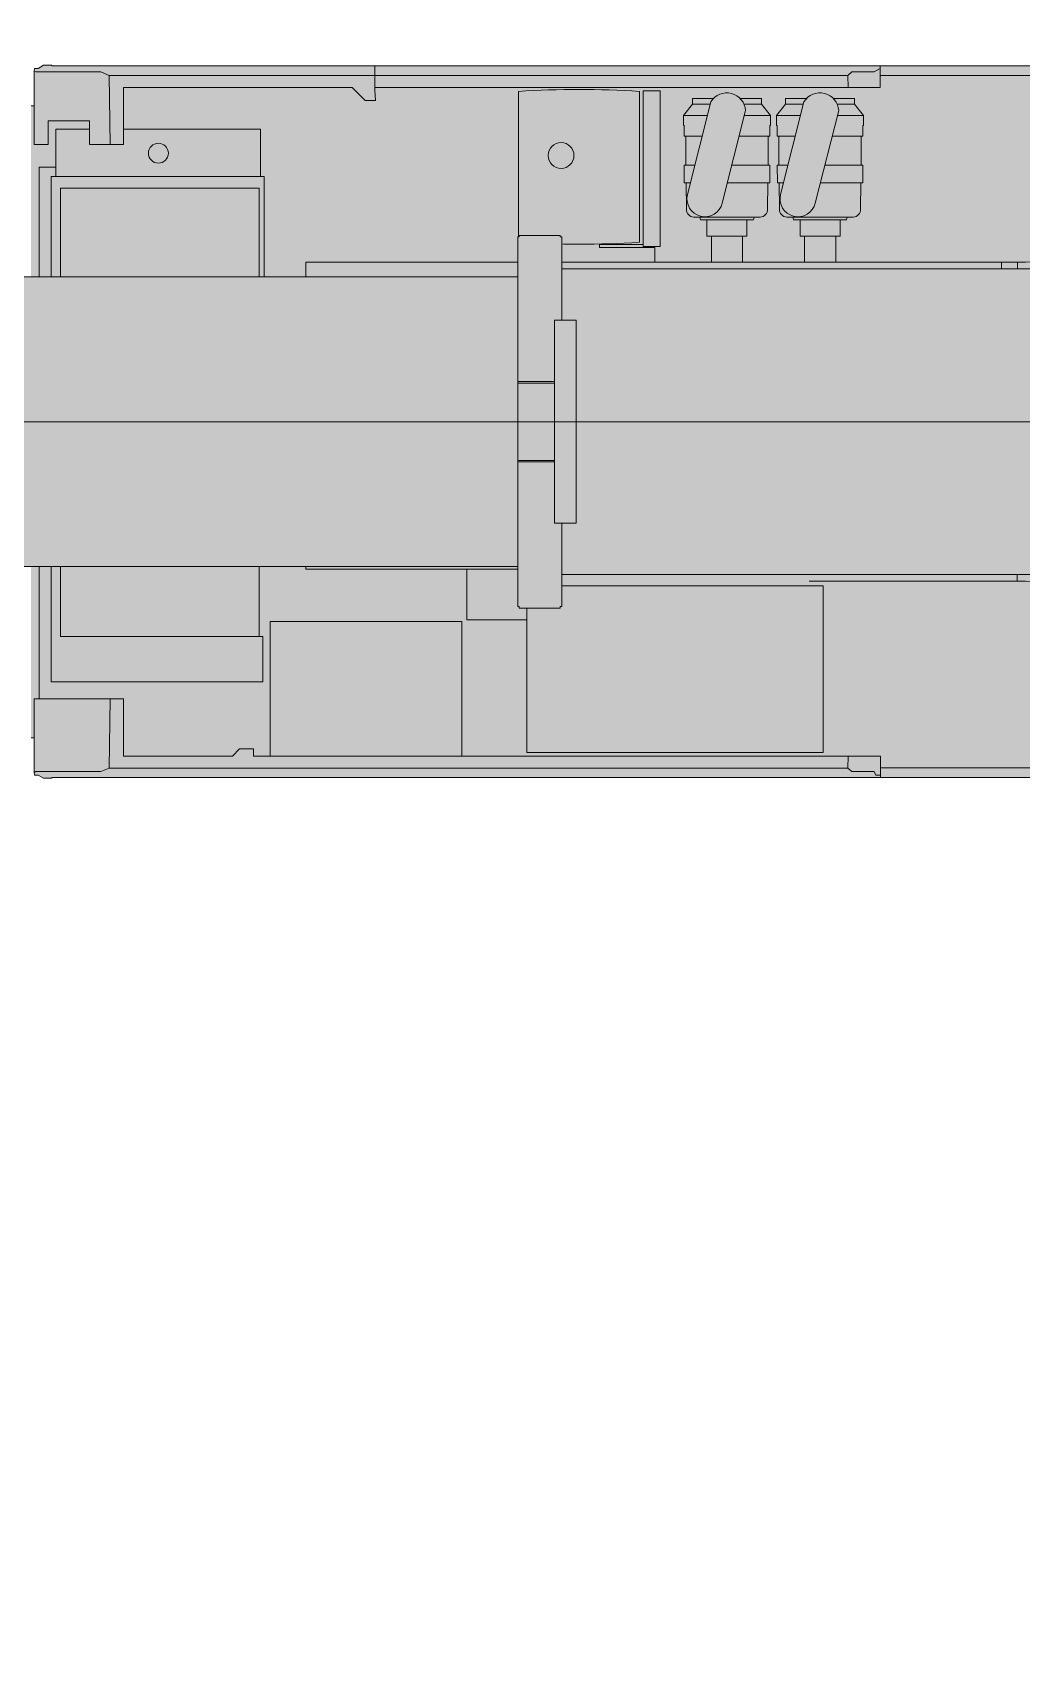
# Model space of a CAD drawing. Header units: millimetres. Extents: x 25707 to 50558, y -18992 to 44712.
# Drawn here: x 29447 to 33601, y -18992 to -12167 of the extents above; entities that cross this region are included whole.
import ezdxf

# ---------------------------------------------------------------- set-up
doc = ezdxf.new("R2010")
doc.units = ezdxf.units.MM
doc.set_wipeout_variables(frame=1)
doc.layers.add('Техника Кран LTM 1650-8.1', color=250, linetype='Continuous', lineweight=15)
doc.layers.add('Техника Кран LTM 1650-8.1 Штрих', color=7, linetype='Continuous', lineweight=15, true_color=0xffd452)

# ---------------------------------------------------------------- blocks, each defined once
blk = doc.blocks.new('LTM 1650-8.1-20230312.100606')
at = {"color": 0, "linetype": 'ByBlock', "lineweight": -2, "transparency": 16777216}
for points in [[(-65.63938718836653, 356.0253462285891), (-65.63938718836653, 246.6109067180023), (-83.99928190514584, 246.6158317273475), (-83.99987877085732, 177.211072908507), (-110.8508456172767, 177.211103132513), (-113.8461537407256, 166.0340621237501), (-139.3010416391062, 165.6789903764529, 0.4268024483632942), (-170.2809482640623, 132.1267485992757), (-171.1257348971658, 21.58627203300966), (-179.3393690114435, 21.58625353816205), (-179.4113324332211, -51.53436581620736), (-172.8427154539777, -51.53754193298664), (-172.8426715957476, -173.4327695888114), (-180.23017072516, -173.4327722468533), (-180.2301543558142, -218.928113619193), (-182.5916577207099, -218.9281144688684), (-182.5916426792828, -260.7327726404328), (-145.2568280734986, -309.1020971420185), (-145.256819667582, -332.4646691459893), (-56.76428416160161, -332.4646691459893)], [(55.7120318995585, -332.4646691459893), (145.256819667582, -332.4646691459893), (145.2568280734986, -309.1020971420185), (182.5916426792828, -260.7327726404328), (182.5916577207099, -218.9281144688684), (180.2301543558142, -218.928113619193), (180.23017072516, -173.4327722468533), (172.8426715957476, -173.4327695888114), (172.8427154539777, -51.53754193298664), (179.4113324332211, -51.53436581620736), (179.3393690114435, 21.58625353816205), (171.1257348971658, 21.58627203300966), (170.2809482640623, 132.1267485992757, 0.4268024483632942), (139.3010416391062, 165.6789903764529), (113.8461537407256, 166.0340621237501), (110.8508456172767, 177.211103132513), (83.99987877085732, 177.211072908507), (83.99928190514584, 246.6158317273475), (65.63938718836653, 246.6109067180023), (65.63938718836653, 356.0269161269625)]]:
    blk.add_lwpolyline(points, format="xyb", dxfattribs=at)
for points in [[(-65.63938718836653, 246.6109067180023), (65.63938718836653, 246.6109067180023)], [(-113.8461537407256, 166.0340621237501), (113.8461537407256, 166.0340621237501)], [(83.99987877085732, 177.211072908507), (-83.99987877085732, 177.211072908507)], [(-153.3589138876259, 21.58627203300966), (-171.1257348971658, 21.58627203300966)], [(171.1257348971658, 21.58627203300966), (1.822539038499599, 21.58627203300966)], [(-172.8427154539777, -51.53754193298664), (-134.9402313945602, -51.53754193298664)], [(20.24122153156441, -51.53754193298664), (172.8427154539777, -51.53754193298664)], [(-104.2368343226217, -173.4327695888114), (-172.8426715957476, -173.4327695888114)], [(172.8426715957476, -173.4327695888114), (50.94461860350293, -173.4327695888114)], [(-182.5916426792828, -260.7327726404328), (-82.24740364824265, -260.7327726404328)], [(72.93404927788197, -260.7327726404328), (182.5916426792828, -260.7327726404328)], [(-70.06396870305434, -309.1020971420185), (-145.2568280734986, -309.1020971420185)], [(145.2568280734986, -309.1020971420185), (71.60136001017963, -309.1020971420185)]]:
    blk.add_lwpolyline(points, dxfattribs=at)
blk.add_lwpolyline([(78.23290141062625, -281.7696887029142), (-19.84686529305964, 107.6157419308402, 0.9999999999999986), (-165.7701704041456, 70.86006851329148), (-67.69040370045877, -318.5253621204629, 0.7331213182825786)], format="xyb", close=True, dxfattribs=at)
blk = doc.blocks.new('LTM 1650-8.1-20230312.101339')
at = {"color": 0, "linetype": 'ByBlock', "lineweight": -2, "transparency": 16777216}
blk.add_wipeout([(-14491.331679420262, 576.623899555525), (-14491.331679420262, 576.623899555525), (-14494.500611897423, 633.1006430880079), (-14502.863506846712, 689.0446032726941), (-14516.349112504902, 743.979138249435), (-14534.842531675851, 797.4362064485631), (-14540.652464530875, 811.5044087372153), (-14540.652464530875, 811.5044087372153), (-14555.61571816954, 856.7989296785472), (-14565.842130259281, 903.3919879869536), (-14571.223284447464, 950.7896225942077), (-14571.702131878144, 998.4893426342442), (-14571.702131878144, 998.4893426342442), (-14567.147795000816, 1353.6182171661894), (-14567.147795000816, 1353.6182171661894), (-14564.22974505964, 1368.2493990862004), (-14556.481048189555, 1380.9986812876086), (-14544.837337830475, 1390.326623660365), (-14530.704559389633, 1395.1069032941978), (-14523.940248656676, 1395.59795436491), (-14278.458285592787, 1395.59795436491), (-14278.458285592787, 1340.5300907152632), (-14051.360484306686, 1490.9999999999982), (-12771.255268024224, 1490.9999999999982), (-12771.255268024224, 1327.8652964800076), (-12758.641008619463, 1327.8652919413616), (-12758.64095612377, 1473.7666296640527), (-12756.129732206435, 1484.9847513370605), (-12740.804356142682, 1485.0064387825296), (-12719.122651383335, 1498.0000000000018), (-12683.103678854139, 1498.0000000000018), (-12683.103678854124, 1495.031085475277), (-6856.238575646312, 1495.0310855049847), (-6856.238574566758, 1498.031339749139), (-6819.299004006372, 1498.0155856810143), (-6795.8821641606955, 1474.0226649819433), (-6795.8821771142575, 1438.0226651393368), (-6797.882119931676, 1438.0220180170072), (-6797.882119931676, 1396.772347592043), (-6785.79731621319, 1396.772343243898), (-6785.797296685779, 1451.044905452056), (-6788.350254077059, 1451.044905452056), (-6788.350254077264, 1491.1060803694563), (-5781.621901127983, 1491.1057181459219), (-5781.621979363121, 1273.6666942536576), (-5768.055878070351, 1273.6666893725414), (-5768.03316099106, 1438.0191860256546), (-5770.631967320576, 1438.0191869607588), (-5770.63195436364, 1474.0285532652342), (-5770.63195436364, 1474.0285532652342), (-5768.741459082701, 1483.2718809163543), (-5763.448367311508, 1491.0818910299822), (-5755.563298754933, 1496.2625060833707), (-5746.293825890942, 1498.0203318133554), (-5746.293825890942, 1498.0203318133554), (-5710.236484027878, 1498.0203318133554), (-5710.2364840278615, 1495.0282801645299), (3510.1916937534115, 1495.1162262251273), (3511.3311684362416, 1542.0040979523183), (3616.7565534753885, 1542.0000000000018), (3616.7565240260938, 1460.1555940237722), (3636.5708071981535, 1460.1555940238723), (3636.9554145503444, 978.5706475077059), (3691.7214014214405, 1019.9981253623409), (3727.549729060198, 1019.998125362521), (3727.549732373318, 1029.206273880809), (3731.665686916982, 1029.2415434135564), (3731.6656869148355, 1491.1171145827757), (4812.499335223751, 1491.1171145827757), (4812.880736818966, 1460.144466357855), (4830.363319132703, 1460.135115373052), (4830.363341458102, 1522.1841304752288), (4830.16355676793, 1522.1889856667349), (4830.163557848362, 1524.9999999999982), (4968.00504080831, 1519.1771536206288), (4968.00504080831, 1519.1771536206288), (4973.540759928195, 1517.8540177210962), (4978.18492711191, 1514.5636399384366), (4981.2687760469325, 1509.7798390929893), (4982.348228344392, 1504.1914889321233), (4982.348228344392, 1504.1914889321233), (4982.34804752831, 1001.6491501356395), (4920.865405263217, 998.9640380653509), (4920.865376761756, 919.7498775556378), (4939.826220190256, 907.9790546136592), (4939.826220190256, 907.9790546136592), (4940.346754906903, 907.6672740891354), (4940.7785156722075, 907.240957155087), (4941.0968756047005, 906.7244201863286), (4941.283676008763, 906.1471255511951), (4941.283676008763, 906.1471255511951), (4941.2740303950595, 888.3225346447798), (4941.2740303950595, 888.3225346447798), (4940.73716840268, 887.3729246815965), (4939.990313435928, 886.5778224619571), (4939.076124621179, 885.9826429159148), (4938.046818918783, 885.6213817194748), (4938.046818918783, 885.6213817194748), (4938.046818918783, 885.6213817194748), (4933.83639388922, 884.3570678028191), (4929.559708776682, 883.3391615902419), (4925.231171134319, 882.5710922652033), (4920.865363199195, 882.0554473456868), (4920.865363199195, -882.055447345685), (4920.865363199195, -882.055447345685), (4925.231171134319, -882.5710922652052), (4929.559708776682, -883.3391615902437), (4933.83639388922, -884.3570678028191), (4938.046818918783, -885.6213817194766), (4938.046818918783, -885.6213817194766), (4939.076124621179, -885.9826429159148), (4939.990313435928, -886.5778224619571), (4940.73716840268, -887.3729246815965), (4941.2740303950595, -888.3225346447798), (4941.2740303950595, -888.3225346447798), (4941.283676008763, -906.1471255511988), (4941.283676008763, -906.1471255511988), (4941.0968756047005, -906.7244201863305), (4940.7785156722075, -907.240957155087), (4940.346754906903, -907.6672740891372), (4939.826220190256, -907.9790546136628), (4939.826220190256, -907.9790546136628), (4920.865376761756, -919.7498775556378), (4920.865405263217, -998.9640380653545), (4982.34804752831, -1001.6491501356395), (4982.348228344392, -1504.1914889321251), (4982.348228344392, -1504.1914889321251), (4981.2687760469325, -1509.7798390929893), (4978.18492711191, -1514.5636399384366), (4973.540759928195, -1517.8540177210998), (4968.00504080831, -1519.1771536206325), (4968.00504080831, -1519.1771536206325), (4830.163557848362, -1525), (4830.16355676793, -1522.188985666733), (4830.363341458102, -1522.1841304752288), (4830.363319132703, -1460.1351153730557), (4812.880736818966, -1460.1444663578568), (4812.499335223751, -1491.1171145827793), (3731.6656869148355, -1491.1171145827793), (3731.665686916982, -1029.2415434135546), (3727.549732373318, -1029.206273880809), (3727.549729060198, -1019.998125362521), (3691.7214014214405, -1019.9981253623391), (3636.9554145503444, -978.570647507704), (3636.5708071981535, -1460.155594023876), (3616.7565240260938, -1460.1555940237758), (3616.7565534753885, -1542), (3511.3311684362416, -1542), (3510.1916937534115, -1495.1162262251291), (-5710.2364840278615, -1495.0282801645299), (-5710.236484027878, -1498.020331813359), (-5746.293825890942, -1498.020331813359), (-5746.293825890942, -1498.020331813359), (-5755.479581944894, -1496.1169626938517), (-5763.2905388829795, -1490.921784159942), (-5768.597130471112, -1483.1860867767318), (-5770.63195436364, -1474.0285532652324), (-5770.63195436364, -1474.0285532652324), (-5770.631967320576, -1438.0191869607606), (-5768.03316099106, -1438.0191860256546), (-5768.055878070351, -1273.6666893725396), (-5781.621979363121, -1273.6666942536576), (-5781.621901127983, -1491.1057181459237), (-6788.350254077264, -1491.1060803694545), (-6788.350254077059, -1451.044905452054), (-6785.797296685779, -1451.044905452054), (-6785.79731621319, -1396.772343243896), (-6797.882119931676, -1396.772347592043), (-6797.882119931676, -1438.0220180170072), (-6795.8821771142575, -1438.0226651393368), (-6795.8821641606955, -1474.0226649819433), (-6819.299004006372, -1498.0155856810143), (-6856.238574566758, -1498.031339749139), (-6856.238575646312, -1495.0310855049847), (-12683.103678854124, -1495.0310854752752), (-12683.103678854139, -1498), (-12719.122651383335, -1498), (-12740.804356142682, -1485.0064387825296), (-12756.129732206435, -1484.9847513370605), (-12758.64095612377, -1473.766629664051), (-12758.641008619463, -1327.8652919413598), (-12771.255268024224, -1327.8652964800076), (-12771.255268024224, -1491), (-14051.360484306686, -1491), (-14278.458285592787, -1340.5300907152614), (-14278.458285592787, -1395.5979543649082), (-14523.940248656676, -1395.5979543649082), (-14523.940248656676, -1395.5979543649082), (-14538.926829356404, -1392.3294113878092), (-14551.967474666551, -1384.2533638298955), (-14561.571297988254, -1372.2931150085642), (-14566.640331303253, -1357.8160339659626), (-14567.147795000816, -1353.6182171661894), (-14571.702131878144, -998.489342634246), (-14571.702131878144, -998.489342634246), (-14572.26804259842, -952.227807829935), (-14567.619213146096, -906.1969677103316), (-14557.814820532123, -860.9827692449762), (-14542.979669216407, -817.1607640097864), (-14540.652464530875, -811.5044087372171), (-14540.652464530875, -811.5044087372171), (-14520.731944882478, -754.8486568687258), (-14505.80797488927, -696.6767010610711), (-14495.993370333594, -637.4282845399339), (-14491.362323423811, -577.5512878937643), (-14491.331679420262, -576.6238995555232), (-14491.331679420262, -0.6028320089881163), (-14491.331679420262, 0.6028320089899353)], dxfattribs=at)
at = {"layer": 'Техника Кран LTM 1650-8.1 Штрих', "true_color": 0xadadad, "transparency": 16777216}
h = blk.add_hatch(color=253, dxfattribs=at)
h.dxf.hatch_style = 1
edge = h.paths.add_edge_path(flags=17)
edge.add_line((-14491.33167942027, 0.6028320089899353), (-14491.33167942027, 576.623899555525))
edge.add_arc((-15104.12149086981, 570.5672970100738), 612.8197414009775, 0.5662732286947518, 23.15135902399577)
edge.add_arc((-14108.81140770253, 979.2839414567693), 463.2889702574605, 177.6241527195985, 201.2322183836442, ccw=False)
edge.add_line((-14571.70213187815, 998.4893426342442), (-14567.14779500082, 1353.618217166191))
edge.add_arc((-14524.22345932644, 1352.663946667183), 42.93494177557361, 89.6220585589466, 178.7264411591618, ccw=False)
edge.add_line((-14523.94024865668, 1395.59795436491), (-14278.45828559279, 1395.59795436491))
edge.add_line((-14278.45828559279, 1395.59795436491), (-14278.45828559279, 1340.530090715263))
edge.add_line((-14278.45828559279, 1340.530090715263), (-14051.36048430669, 1491))
edge.add_line((-14051.36048430669, 1491), (-12771.25526802423, 1491))
edge.add_line((-12771.25526802423, 1491), (-12771.25526802423, -1491))
edge.add_line((-12771.25526802423, -1491), (-14051.36048430669, -1491))
edge.add_line((-14051.36048430669, -1491), (-14278.45828559279, -1340.530090715263))
edge.add_line((-14278.45828559279, -1340.530090715263), (-14278.45828559279, -1395.59795436491))
edge.add_line((-14278.45828559279, -1395.59795436491), (-14523.94024865668, -1395.59795436491))
edge.add_arc((-14521.9059149344, -1350.27861952114), 45.36497133665322, 184.2217176580785, 267.42978262381274, ccw=False)
edge.add_line((-14567.14779500082, -1353.618217166191), (-14571.70213187815, -998.4893426342442))
edge.add_arc((-14162.60832316182, -970.350727991347), 410.0603930691874, 157.2088625838632, 183.934766312894, ccw=False)
edge.add_arc((-15181.70646081172, -554.2758148277087), 690.7364010042488, 338.1364388959283, 358.1459288513812)
edge.add_line((-14491.33167942027, -576.623899555525), (-14491.33167942027, -0.6028320089899353))
edge.add_line((-14491.33167942027, -0.6028320089899353), (-14491.33167942027, 0.6028320089899353))
h.paths.add_polyline_path([(-9204.045344995027, 1495.031085493014), (-9204.174280290448, 1405.015171283869), (-11837.10138581094, 1404.947546291238), (-11837.10138581079, 1374.947497812882), (-11895.81561843313, 1375.021967172435), (-11925.726011576, 1404.947546647882), (-12382.74967978698, 1404.947546645551), (-12382.73364684997, 1164.947155961927), (-12758.6410672256, 1164.981199025979), (-12758.64095612377, 1473.766629664051), (-12756.12973220644, 1484.984751337061), (-12740.80435614269, 1485.00643878253), (-12719.12265138334, 1498), (-12683.10367885414, 1498), (-12683.10367885413, 1495.031085475275)], flags=17)
h.paths.add_polyline_path([(-9205.036782742036, -1495.031085493009), (-9205.036782742036, -1404.979328227662), (-11327.58645621088, -1404.979328227662), (-11327.58645621088, -1394.8683662162), (-11325.18680971826, -1350.052531444018), (-11367.75447577943, -1350.052531444237), (-11422.75778241665, -1405.052441431926), (-12382.75067069588, -1404.978393145402), (-12382.73447005359, -1165.05283421903), (-12526.08904800282, -1165.042767835523), (-12526.08908398308, -1265.042767398318), (-12698.74026490242, -1265.023292775561), (-12698.74022892214, -1165.023293212766), (-12758.64100861947, -1165.023271660307), (-12758.64095612377, -1473.766629664051), (-12756.12973220644, -1484.984751337061), (-12740.80435614269, -1485.00643878253), (-12719.12265138334, -1498), (-12683.10367885414, -1498), (-12683.10367885413, -1495.031085475275)], flags=16)
edge = h.paths.add_edge_path()
edge.add_line((-14491.33167942027, 0.6028320089899353), (-14491.33167942027, 576.623899555525))
edge.add_arc((-15104.12149086981, 570.5672970100738), 612.8197414009775, 0.5662732286947518, 23.15135902399577)
edge.add_arc((-14108.81140770253, 979.2839414567693), 463.2889702574605, 177.6241527195985, 201.2322183836442, ccw=False)
edge.add_line((-14571.70213187815, 998.4893426342442), (-14567.14779500082, 1353.618217166191))
edge.add_arc((-14524.22345932644, 1352.663946667183), 42.93494177557361, 89.6220585589466, 178.7264411591618, ccw=False)
edge.add_line((-14523.94024865668, 1395.59795436491), (-14278.45828559279, 1395.59795436491))
edge.add_line((-14278.45828559279, 1395.59795436491), (-14278.45828559279, 1340.530090715263))
edge.add_line((-14278.45828559279, 1340.530090715263), (-14051.36048430669, 1491))
edge.add_line((-14051.36048430669, 1491), (-12771.25526802423, 1491))
edge.add_line((-12771.25526802423, 1491), (-12771.25526802423, 1327.865296480006))
edge.add_line((-12771.25526802423, 1327.865296480006), (-12758.64100861947, 1327.86529194136))
edge.add_line((-12758.64100861947, 1327.86529194136), (-12758.64095612377, 1473.766629664051))
edge.add_line((-12758.64095612377, 1473.766629664051), (-12756.12973220644, 1484.984751337061))
edge.add_line((-12756.12973220644, 1484.984751337061), (-12740.80435614269, 1485.00643878253))
edge.add_line((-12740.80435614269, 1485.00643878253), (-12719.12265138334, 1498))
edge.add_line((-12719.12265138334, 1498), (-12683.10367885414, 1498))
edge.add_line((-12683.10367885414, 1498), (-12683.10367885413, 1495.031085475275))
edge.add_line((-12683.10367885413, 1495.031085475275), (-6856.238575646315, 1495.031085504985))
edge.add_line((-6856.238575646315, 1495.031085504985), (-6856.238574566762, 1498.031339749141))
edge.add_line((-6856.238574566762, 1498.031339749141), (-6819.299004006376, 1498.015585681014))
edge.add_line((-6819.299004006376, 1498.015585681014), (-6795.882164160699, 1474.022664981943))
edge.add_line((-6795.882164160699, 1474.022664981943), (-6795.882177114263, 1438.022665139337))
edge.add_line((-6795.882177114263, 1438.022665139337), (-6797.882119931681, 1438.022018017007))
edge.add_line((-6797.882119931681, 1438.022018017007), (-6797.882119931681, 1396.772347592043))
edge.add_line((-6797.882119931681, 1396.772347592043), (-6785.797316213195, 1396.772343243896))
edge.add_line((-6785.797316213195, 1396.772343243896), (-6785.797296685781, 1451.044905452056))
edge.add_line((-6785.797296685781, 1451.044905452056), (-6788.350254077063, 1451.044905452056))
edge.add_line((-6788.350254077063, 1451.044905452056), (-6788.350254077268, 1491.106080369455))
edge.add_line((-6788.350254077268, 1491.106080369455), (-5781.621901127987, 1491.105718145924))
edge.add_line((-5781.621901127987, 1491.105718145924), (-5781.621979363124, 1273.666694253658))
edge.add_line((-5781.621979363124, 1273.666694253658), (-5768.055878070356, 1273.66668937254))
edge.add_line((-5768.055878070356, 1273.66668937254), (-5768.033160991065, 1438.019186025653))
edge.add_line((-5768.033160991065, 1438.019186025653), (-5770.63196732058, 1438.019186960759))
edge.add_line((-5770.63196732058, 1438.019186960759), (-5770.631954363644, 1474.028553265232))
edge.add_arc((-5746.523573957311, 1473.912768107224), 24.10865844503311, 89.45398065868358, 179.7248280570187, ccw=False)
edge.add_line((-5746.293825890945, 1498.020331813357), (-5710.236484027881, 1498.020331813357))
edge.add_line((-5710.236484027881, 1498.020331813357), (-5710.236484027866, 1495.02828016453))
edge.add_line((-5710.236484027866, 1495.02828016453), (3510.191693753406, 1495.116226225129))
edge.add_line((3510.191693753407, 1495.116226225129), (3511.331168436237, 1542.00409795232))
edge.add_line((3511.331168436237, 1542.00409795232), (3616.756553475384, 1542))
edge.add_line((3616.756553475384, 1542), (3616.756524026091, 1460.155594023774))
edge.add_line((3616.756524026091, 1460.155594023774), (3636.570807198149, 1460.155594023874))
edge.add_line((3636.570807198149, 1460.155594023874), (3636.955414550342, 978.5706475077059))
edge.add_line((3636.955414550342, 978.5706475077059), (3691.721401421436, 1019.998125362339))
edge.add_line((3691.721401421436, 1019.998125362339), (3727.549729060195, 1019.998125362521))
edge.add_line((3727.549729060195, 1019.998125362521), (3727.549732373313, 1029.206273880811))
edge.add_line((3727.549732373313, 1029.206273880811), (3731.665686916977, 1029.241543413555))
edge.add_line((3731.665686916977, 1029.241543413555), (3731.665686914831, 1491.117114582778))
edge.add_line((3731.665686914831, 1491.117114582778), (4812.499335223747, 1491.117114582778))
edge.add_line((4812.499335223747, 1491.117114582778), (4812.880736818963, 1460.144466357855))
edge.add_line((4812.880736818963, 1460.144466357855), (4830.363319132699, 1460.135115373054))
edge.add_line((4830.363319132699, 1460.135115373054), (4830.363341458098, 1522.184130475229))
edge.add_line((4830.363341458098, 1522.184130475229), (4830.163556767926, 1522.188985666733))
edge.add_line((4830.163556767926, 1522.188985666733), (4830.163557848358, 1525))
edge.add_line((4830.163557848358, 1525), (4968.005040808304, 1519.177153620631))
edge.add_arc((4967.349484789065, 1504.192743184543), 14.99874360776558, -0.0047912926547724055, 87.49495269027778, ccw=False)
edge.add_line((4982.348228344388, 1504.191488932125), (4982.348047528307, 1001.64915013564))
edge.add_line((4982.348047528307, 1001.64915013564), (4920.865405263212, 998.9640380653527))
edge.add_line((4920.865405263212, 998.9640380653527), (4920.865376761751, 919.7498775556378))
edge.add_line((4920.865376761751, 919.7498775556378), (4939.826220190251, 907.979054613661))
edge.add_arc((4938.790361774685, 905.6592111555289), 2.540605504075074, 11.072239764823792, 65.9382433253407, ccw=False)
edge.add_line((4941.283676008759, 906.147125551197), (4941.274030395056, 888.3225346447798))
edge.add_arc((4937.060714869702, 890.077970130471), 4.564381826777213, 282.4767417990087, 337.3814403487346, ccw=False)
edge.add_arc((4914.167994444477, 957.4998248348766), 75.74106444306324, 275.07297848214887, 288.37706565730315, ccw=False)
edge.add_line((4920.865363199191, 882.055447345685), (4920.865363199191, -882.055447345685))
edge.add_arc((4914.167994444477, -957.4998248348766), 75.74106444306321, 71.62293434269691, 84.92702151785107, ccw=False)
edge.add_arc((4937.060714869702, -890.077970130471), 4.564381826777169, 22.6185596512654, 77.52325820099128, ccw=False)
edge.add_line((4941.274030395056, -888.3225346447798), (4941.283676008759, -906.147125551197))
edge.add_arc((4938.790361774685, -905.6592111555289), 2.540605504075201, 294.0617566746593, 348.9277602351762, ccw=False)
edge.add_line((4939.826220190251, -907.979054613661), (4920.865376761751, -919.7498775556378))
edge.add_line((4920.865376761751, -919.7498775556378), (4920.865405263212, -998.9640380653527))
edge.add_line((4920.865405263212, -998.9640380653527), (4982.348047528307, -1001.64915013564))
edge.add_line((4982.348047528307, -1001.64915013564), (4982.348228344388, -1504.191488932125))
edge.add_arc((4967.349484789065, -1504.192743184543), 14.99874360776571, -87.49495269027778, 0.0047912926547724055, ccw=False)
edge.add_line((4968.005040808304, -1519.177153620631), (4830.163557848358, -1525))
edge.add_line((4830.163557848358, -1525), (4830.163556767926, -1522.188985666733))
edge.add_line((4830.163556767926, -1522.188985666733), (4830.363341458098, -1522.184130475229))
edge.add_line((4830.363341458098, -1522.184130475229), (4830.363319132699, -1460.135115373054))
edge.add_line((4830.363319132699, -1460.135115373054), (4812.880736818963, -1460.144466357855))
edge.add_line((4812.880736818963, -1460.144466357855), (4812.499335223747, -1491.117114582778))
edge.add_line((4812.499335223747, -1491.117114582778), (3731.665686914831, -1491.117114582778))
edge.add_line((3731.665686914831, -1491.117114582778), (3731.665686916977, -1029.241543413555))
edge.add_line((3731.665686916977, -1029.241543413555), (3727.549732373313, -1029.206273880811))
edge.add_line((3727.549732373313, -1029.206273880811), (3727.549729060195, -1019.998125362521))
edge.add_line((3727.549729060195, -1019.998125362521), (3691.721401421436, -1019.998125362339))
edge.add_line((3691.721401421436, -1019.998125362339), (3636.955414550342, -978.5706475077059))
edge.add_line((3636.955414550342, -978.5706475077059), (3636.570807198149, -1460.155594023874))
edge.add_line((3636.570807198149, -1460.155594023874), (3616.756524026091, -1460.155594023774))
edge.add_line((3616.756524026091, -1460.155594023774), (3616.756553475384, -1542))
edge.add_line((3616.756553475384, -1542), (3511.331168436237, -1542))
edge.add_line((3511.331168436237, -1542), (3510.191693753407, -1495.116226225129))
edge.add_line((3510.191693753407, -1495.116226225129), (-5710.236484027865, -1495.02828016453))
edge.add_line((-5710.236484027866, -1495.02828016453), (-5710.236484027881, -1498.020331813357))
edge.add_line((-5710.236484027881, -1498.020331813357), (-5746.293825890945, -1498.020331813357))
edge.add_arc((-5745.972838233491, -1473.354081856683), 24.66833841184574, 181.566752528333, 269.2544387559647, ccw=False)
edge.add_line((-5770.631954363644, -1474.028553265232), (-5770.63196732058, -1438.019186960759))
edge.add_line((-5770.63196732058, -1438.019186960759), (-5768.033160991065, -1438.019186025653))
edge.add_line((-5768.033160991065, -1438.019186025653), (-5768.055878070356, -1273.66668937254))
edge.add_line((-5768.055878070356, -1273.66668937254), (-5781.621979363124, -1273.666694253658))
edge.add_line((-5781.621979363124, -1273.666694253658), (-5781.621901127987, -1491.105718145924))
edge.add_line((-5781.621901127987, -1491.105718145924), (-6788.350254077268, -1491.106080369455))
edge.add_line((-6788.350254077268, -1491.106080369455), (-6788.350254077063, -1451.044905452056))
edge.add_line((-6788.350254077063, -1451.044905452056), (-6785.797296685781, -1451.044905452056))
edge.add_line((-6785.797296685781, -1451.044905452056), (-6785.797316213195, -1396.772343243896))
edge.add_line((-6785.797316213195, -1396.772343243896), (-6797.882119931681, -1396.772347592043))
edge.add_line((-6797.882119931681, -1396.772347592043), (-6797.882119931681, -1438.022018017007))
edge.add_line((-6797.882119931681, -1438.022018017007), (-6795.882177114263, -1438.022665139337))
edge.add_line((-6795.882177114263, -1438.022665139337), (-6795.882164160699, -1474.022664981943))
edge.add_line((-6795.882164160699, -1474.022664981943), (-6819.299004006376, -1498.015585681014))
edge.add_line((-6819.299004006376, -1498.015585681014), (-6856.238574566762, -1498.031339749141))
edge.add_line((-6856.238574566762, -1498.031339749141), (-6856.238575646315, -1495.031085504985))
edge.add_line((-6856.238575646315, -1495.031085504985), (-12683.10367885413, -1495.031085475275))
edge.add_line((-12683.10367885413, -1495.031085475275), (-12683.10367885414, -1498))
edge.add_line((-12683.10367885414, -1498), (-12719.12265138334, -1498))
edge.add_line((-12719.12265138334, -1498), (-12740.80435614269, -1485.00643878253))
edge.add_line((-12740.80435614269, -1485.00643878253), (-12756.12973220644, -1484.984751337061))
edge.add_line((-12756.12973220644, -1484.984751337061), (-12758.64095612377, -1473.766629664051))
edge.add_line((-12758.64095612377, -1473.766629664051), (-12758.64100861947, -1327.86529194136))
edge.add_line((-12758.64100861947, -1327.86529194136), (-12771.25526802423, -1327.865296480006))
edge.add_line((-12771.25526802423, -1327.865296480006), (-12771.25526802423, -1491))
edge.add_line((-12771.25526802423, -1491), (-14051.36048430669, -1491))
edge.add_line((-14051.36048430669, -1491), (-14278.45828559279, -1340.530090715263))
edge.add_line((-14278.45828559279, -1340.530090715263), (-14278.45828559279, -1395.59795436491))
edge.add_line((-14278.45828559279, -1395.59795436491), (-14523.94024865668, -1395.59795436491))
edge.add_arc((-14521.9059149344, -1350.27861952114), 45.36497133665322, 184.2217176580785, 267.42978262381274, ccw=False)
edge.add_line((-14567.14779500082, -1353.618217166191), (-14571.70213187815, -998.4893426342442))
edge.add_arc((-14162.60832316182, -970.350727991347), 410.0603930691874, 157.2088625838632, 183.934766312894, ccw=False)
edge.add_arc((-15181.70646081172, -554.2758148277087), 690.7364010042488, 338.1364388959283, 358.1459288513812)
edge.add_line((-14491.33167942027, -576.623899555525), (-14491.33167942027, -0.6028320089899353))
edge.add_line((-14491.33167942027, -0.6028320089899353), (-14491.33167942027, 0.6028320089899353))
at = {"layer": 'Техника Кран LTM 1650-8.1 Штрих', "transparency": 16777216}
h = blk.add_hatch(color=256, dxfattribs=at)
h.dxf.hatch_style = 1
h.paths.add_polyline_path([(-9204.045344995027, 1495.031085493014), (-9204.174280290448, 1405.015171283869), (-11837.10138581094, 1404.947546291238), (-11837.10138581079, 1374.947497812882), (-11895.81561843313, 1375.021967172435), (-11925.726011576, 1404.947546647882), (-12382.74967978698, 1404.947546645551), (-12382.73364684997, 1164.947155961927), (-12758.6410672256, 1164.981199025979), (-12758.64095612377, 1473.766629664051), (-12756.12973220644, 1484.984751337061), (-12740.80435614269, 1485.00643878253), (-12719.12265138334, 1498), (-12683.10367885414, 1498), (-12683.10367885413, 1495.031085475275)])
h = blk.add_hatch(color=256, dxfattribs=at)
h.dxf.hatch_style = 1
h.paths.add_polyline_path([(-9205.036782742036, -1495.031085493009), (-9205.036782742036, -1404.979328227662), (-11327.58645621088, -1404.979328227662), (-11327.58645621088, -1394.8683662162), (-11325.18680971826, -1350.052531444018), (-11367.75447577943, -1350.052531444237), (-11422.75778241665, -1405.052441431926), (-12382.75067069588, -1404.978393145402), (-12382.73447005359, -1165.05283421903), (-12526.08904800282, -1165.042767835523), (-12526.08908398308, -1265.042767398318), (-12698.74026490242, -1265.023292775561), (-12698.74022892214, -1165.023293212766), (-12758.64100861947, -1165.023271660307), (-12758.64095612377, -1473.766629664051), (-12756.12973220644, -1484.984751337061), (-12740.80435614269, -1485.00643878253), (-12719.12265138334, -1498), (-12683.10367885414, -1498), (-12683.10367885413, -1495.031085475275)])
at = {"color": 0, "linetype": 'ByBlock', "lineweight": -2, "transparency": 16777216}
for p, q in [((-11030.23723692368, 554.9710562190066), (-11030.23723692368, -601.0244970090425)), ((-10497.65830146506, 554.9710562190066), (-10497.65830146506, -601.0244970090425)), ((-9965.16940833764, 554.9710562190066), (-9965.16940833764, -601.0244970090425)), ((-9432.563176668677, 554.9710562190066), (-9432.563176668677, -601.0244970090425))]:
    blk.add_line(p, q, dxfattribs=at)
for points in [[(-12771.25526802423, 1327.865296480006), (-12758.64100861947, 1327.86529194136), (-12758.64095612377, 1473.766629664051), (-12756.12973220644, 1484.984751337061), (-12740.80435614269, 1485.00643878253), (-12719.12265138334, 1498), (-12683.10367885414, 1498), (-12683.10367885413, 1495.031085475275), (-6856.238575646315, 1495.031085504985)], [(-6856.238575646315, -1495.031085504985), (-12683.10367885413, -1495.031085475275), (-12683.10367885414, -1498), (-12719.12265138334, -1498), (-12740.80435614269, -1485.00643878253), (-12756.12973220644, -1484.984751337061), (-12758.64095612377, -1473.766629664051), (-12758.64100861947, -1327.86529194136), (-12771.25526802423, -1327.865296480006)], [(-12438.50416170923, 1164.947155961641), (-12442.62599905312, 1455.186547856052), (-12477.60870426459, 1469.951648917517), (-12750.74640162219, 1469.980702307434), (-12758.64095612377, 1473.766629664051)], [(-12442.62599905312, 1455.186547856052), (-9340.261990447678, 1455.183486217049), (-9324.392471387822, 1469.951648933569), (-9230.06842279363, 1469.985845367028), (-9223.933811181301, 1484.989894396718), (-9204.039018315329, 1485.015170934386), (-9204.012650103723, 1455.021454115054)], [(-9340.261990447678, 1455.183486217049), (-9339.725834464656, 1404.94754629825)], [(-6797.882119931681, 1396.772347592043), (-6797.882206284092, 1198.022665666138), (-6837.843506136636, 1198.021734165526), (-6837.843419784092, 1438.021454189367), (-6838.831933548074, 1438.02145418938), (-6838.831927431112, 1455.021454115054), (-9204.012650103723, 1455.021454115054)], [(-10962.24068628005, 1404.970016510119), (-10962.24088993225, 838.9592259817928), (-11766.43493657322, 838.959225977691), (-11766.43473292845, 1404.949361317515)], [(-12667.54662148126, -1070.265606330586), (-12737.02545757335, -1070.265606330939), (-12737.02545757335, 1164.979241465302)], [(-11806.78341227136, -1030.267102658663), (-12686.96424842292, -1030.266785967235), (-12686.96348434631, 1093.332177028198)], [(-11812.37832370334, 902.9754934946341), (-11797.66009464333, 902.9754881989757), (-11797.66009464333, 1093.332177028198), (-12686.96348434631, 1093.332177028198)], [(-10689.67675330585, 833.0217840983387), (-10940.31525228388, 833.0217840970618), (-10940.31525228279, 619.9710559352789)], [(-8629.34441968449, 619.9914972794086), (-11617.22286706766, 619.9710559318282), (-11617.22287422554, 600.0771711495345)], [(-8694.930643395328, -670.0292548985872), (-8694.93017924987, 619.9707394614707)], [(-8629.344401694161, 669.9920482092821), (-8629.34441968449, 619.9914972794086), (-8628.355678414426, 619.9914691902195), (-8628.356142559885, -670.0085251698383)], [(-11750.17396196462, 540.8175366285268), (-11598.76249173575, 540.8175366285268)], [(-11750.17396196462, 388.6671026610729), (-11598.76249173575, 388.6671026610729)], [(-11750.17396196462, 229.9667679844515), (-11598.76249173575, 229.9667679844515)], [(-11750.17396196462, 205.3259388861206), (-11598.76249173575, 205.3259388861206)], [(-11750.17396196462, -205.3259388861206), (-11598.76249173575, -205.3259388861206)], [(-11750.17396196462, -229.9667679844515), (-11598.76249173575, -229.9667679844515)], [(-11750.17396196462, -388.6671026610729), (-11598.76249173575, -388.6671026610729)], [(-12382.73885819501, -1230.039596108878), (-11806.78348415004, -1230.03959610594), (-11806.78341227136, -1030.267102658663), (-11791.71956789846, -1030.267102658587), (-11791.7193551014, -438.839993509544)], [(-11750.17396196462, -438.8308180824624), (-11812.37832370334, -438.8308180824624)], [(-11750.17396196462, -540.8175366285268), (-11598.76249173575, -540.8175366285268)], [(-10200.74283012212, -744.9782090000808), (-10384.37601977592, -744.9782090010176), (-10384.37601509849, -731.9782090578537), (-10151.9303292263, -732.0244408293493), (-10151.9303292263, -670.0114157090302)], [(-12667.54660708969, -1030.267102663052), (-12667.54660708867, -1230.03959611033), (-12526.08907138885, -1230.039596109607)], [(-12438.50179937865, -1165.052834219314), (-12442.62380149096, -1455.28817428036), (-12477.60443647301, -1470.048338001054), (-12750.74745944436, -1470.019284838765), (-12758.64095612377, -1473.766629664051)], [(-6797.882119931681, -1396.772347592043), (-6797.882206284092, -1198.022665666138), (-6837.843506136636, -1198.021734165526), (-6837.843419784092, -1438.021454189367), (-6838.831933548074, -1438.02145418938), (-6838.831927431112, -1455.021454115054), (-9205.036782742036, -1455.021454115054)], [(-11327.58645621088, -1404.979328227662), (-11327.58645621088, -1495.031085482187)], [(-9339.726866293695, -1405.05244142132), (-9340.26305795016, -1455.28817543717), (-9324.393529334619, -1470.04833821206), (-9230.548643020473, -1470.014422312295), (-9205.571725590431, -1484.984816690794)], [(-12442.62380149096, -1455.28817428036), (-9340.26305795016, -1455.28817543717)]]:
    blk.add_lwpolyline(points, dxfattribs=at)
for points in [[(-9204.045344995027, 1495.031085493014), (-9204.174280290448, 1405.015171283869), (-11837.10138581094, 1404.947546291238), (-11837.10138581079, 1374.947497812882), (-11895.81561843313, 1375.021967172435), (-11925.726011576, 1404.947546647882), (-12382.74967978698, 1404.947546645551), (-12382.73364684997, 1164.947155961927), (-12758.6410672256, 1164.981199025979), (-12758.64095612377, 1473.766629664051), (-12756.12973220644, 1484.984751337061), (-12740.80435614269, 1485.00643878253), (-12719.12265138334, 1498), (-12683.10367885414, 1498), (-12683.10367885413, 1495.031085475275)], [(-9444.685783758832, 1389.962962513966), (-9444.686017630322, 689.9629653557968), (-10689.67680110197, 689.9633813098717), (-10689.67656723048, 1389.963378468039)], [(-11812.37832370334, 902.9754934946341), (-12647.30170950626, 902.9754934946341), (-12647.30170950626, -982.1048360141976), (-11812.37832370334, -982.1048360141976)], [(-11598.76249173575, 600.0771711496272), (-11750.17396196462, 600.0771711496272), (-11750.17396196462, -600.181739016667), (-11598.76249173575, -600.181739016667)], [(-11563.22329020787, 554.9710562162891), (-8897.397683162078, 554.9710562298824), (-8897.397683156185, -601.0244969981668), (-11563.22329020197, -601.0244970117601)], [(-10128.8853438438, -1390.061725109172), (-10200.74306222723, -1390.068205011468), (-10200.80203788279, -736.0682132102611), (-10128.94431949936, -736.0617333079645)], [(-9205.036782742036, -1495.031085493009), (-9205.036782742036, -1404.979328227662), (-11327.58645621088, -1404.979328227662), (-11327.58645621088, -1394.8683662162), (-11325.18680971826, -1350.052531444018), (-11367.75447577943, -1350.052531444237), (-11422.75778241665, -1405.052441431926), (-12382.75067069588, -1404.978393145402), (-12382.73447005359, -1165.05283421903), (-12526.08904800282, -1165.042767835523), (-12526.08908398308, -1265.042767398318), (-12698.74026490242, -1265.023292775561), (-12698.74022892214, -1165.023293212766), (-12758.64100861947, -1165.023271660307), (-12758.64095612377, -1473.766629664051), (-12756.12973220644, -1484.984751337061), (-12740.80435614269, -1485.00643878253), (-12719.12265138334, -1498), (-12683.10367885414, -1498), (-12683.10367885413, -1495.031085475275)]]:
    blk.add_lwpolyline(points, close=True, dxfattribs=at)
for points in [[(-6785.797316213195, 1357.559284837385), (-6785.797532375289, 795.9927962268393), (-6806.962002422933, 795.9920481479403), (-6813.633032252752, 771.2109055594647, -0.3351569637042101), (-6908.564848492948, 697.106590841413), (-8594.928435964659, 669.9927962882484), (-9503.887528508136, 670.0168931385597)], [(-6785.797316213195, -1396.772343243896), (-6785.797532375289, -795.9927962268393), (-6806.962002422933, -795.9920481479403), (-6813.633032252752, -771.2109055594647, 0.3351569637042101), (-6908.564848492948, -697.106590841413), (-8594.928435964659, -669.9927962882484), (-11617.22333121312, -670.0289384282332), (-11617.22330608191, -600.1817390159958)], [(-10216.51956888276, -754.2177735674868), (-10216.51979701819, -1388.274828955145, -0.03155029338274133), (-10724.31380607657, -1388.20680342665), (-10724.31357794116, -754.1497976412047, -0.03124525086544417), (-10216.51956888276, -754.2177735674868)], [(-1137.880890293467, -1252.392493386275, 5.551115123125783e-17), (-1242.402853173828, -1147.813404697405)], [(-3890.719743832013, -896.5588843433816, 1.110223024625157e-16), (-3911.655300172653, -950.9373047252702, -0.3102377152124849)], [(-4004.977161760038, -1015.008130939923, 1.110223024625157e-16), (-4089.635325884006, -1015.008130940383, 0.4142134143634137)], [(-4189.634621579464, -1115.00813085928, 1.110223024625157e-16), (-4189.633724826148, -1384.991858779453, 1.110223024625157e-16), (-4309.632836045315, -1384.99185835213, 1.110223024625157e-16), (-4309.633719336965, -1077.220697983164, 0.09143577544081746)], [(-4319.68831017817, -1023.326002399264, 1.110223024625157e-16), (-4368.455126291094, -896.5588848387106, 1.110223024625157e-16), (-5790.12205212914, -896.5426155380555)]]:
    blk.add_lwpolyline(points, format="xyb", dxfattribs=at)
for centre, radius in [((-12236.24220716139, -1128.463017757465), 41.85752217507041), ((-10545.14998967463, -1118.752124818224), 54.21166170165604)]:
    blk.add_circle(centre, radius, dxfattribs=at)
for p in [(-9848.503905934642, -1026.029244567177), (-9457.669882968778, -1026.029244567177)]:
    blk.add_blockref('LTM 1650-8.1-20230312.100606', p, dxfattribs=at)
blk = doc.blocks.new('LTM 1650-8.1-20230312.205046')
at = {"color": 0, "linetype": 'ByBlock', "lineweight": -2, "transparency": 16777216}
blk.add_wipeout([(62.49993892314876, -426.50000007230096), (62.50001620787225, -777), (56.50001620787225, -777), (56.50001620787225, -783.0028313157673), (-116.49998379212775, -783.0028313157673), (-116.49998379212775, -777), (-122.49998379212775, -777), (-122.49998379212775, 777.0000000000007), (-116.49998379212775, 777.0000000000007), (-116.49998379212775, 783.0028313157679), (56.50001620787225, 783.0028313157679), (56.50001620787225, 777.0000000000007), (62.50001620787225, 777.0000000000007), (62.49993892314876, 426.5000000723014), (122.49998379213139, 426.4999997248383), (122.49998379213139, -426.49999972483783)], dxfattribs=at)
at = {"layer": 'Техника Кран LTM 1650-8.1 Штрих', "transparency": 16777216}
h = blk.add_hatch(color=256, dxfattribs=at)
h.dxf.hatch_style = 1
h.paths.add_polyline_path([(122.4999837921314, -426.4999997248378), (62.49993892314887, -426.5000000723012), (62.50001620787225, -777), (56.50001620787225, -777), (56.50001620787225, -783.0028313157673), (-116.4999837921278, -783.0028313157673), (-116.4999837921278, -777), (-122.4999837921278, -777), (-122.4999837921278, 777), (-116.4999837921278, 777), (-116.4999837921278, 783.0028313157673), (56.50001620787225, 783.0028313157673), (56.50001620787225, 777), (62.50001620787225, 777), (62.49993892314887, 426.5000000723012), (122.4999837921314, 426.4999997248378)])
h.paths.add_polyline_path([(32.49996284723602, 426.5000002460292), (122.4999837921314, 426.4999997248378), (122.4999832376234, -426.5000002460292), (32.49996229272801, -426.4999997248378)], flags=16)
h = blk.add_hatch(color=256, dxfattribs=at)
h.dxf.hatch_style = 1
h.set_gradient(color1=(173, 173, 173), tint=1, name='CYLINDER')
h.paths.add_polyline_path([(32.49996284723602, 426.5000002460292), (122.4999837921314, 426.4999997248378), (122.4999832376234, -426.5000002460292), (32.49996229272801, -426.4999997248378)])
at = {"color": 0, "linetype": 'ByBlock', "lineweight": -2, "transparency": 16777216}
for points in [[(122.4999837921314, -426.4999997248378), (62.49993892314887, -426.5000000723012), (62.50001620787225, -777), (56.50001620787225, -777), (56.50001620787225, -783.0028313157673), (-116.4999837921278, -783.0028313157673), (-116.4999837921278, -777), (-122.4999837921278, -777), (-122.4999837921278, 777), (-116.4999837921278, 777), (-116.4999837921278, 783.0028313157673), (56.50001620787225, 783.0028313157673), (56.50001620787225, 777), (62.50001620787225, 777), (62.49993892314887, 426.5000000723012), (122.4999837921314, 426.4999997248378)], [(32.49996284723602, 426.5000002460292), (122.4999837921314, 426.4999997248378), (122.4999832376234, -426.5000002460292), (32.49996229272801, -426.4999997248378)]]:
    blk.add_lwpolyline(points, close=True, dxfattribs=at)
for points in [[(62.49993892314887, 426.5000000723012), (122.4999837921314, 426.4999997248378), (122.4999837921314, 0)], [(-122.4999837921278, 168.5662831171139), (32.49996292378273, 168.5662831171139)], [(32.49996292560172, 162.4379275721658), (-122.4999837921278, 162.4379275721658)], [(32.49996292560172, -162.4379275721658), (-122.4999837921278, -162.4379275721658)], [(-122.4999837921278, -168.5662831171139), (32.49996292378273, -168.5662831171139)]]:
    blk.add_lwpolyline(points, dxfattribs=at)
blk = doc.blocks.new('*U130')
at = {"color": 0, "linetype": 'ByBlock', "lineweight": -2, "transparency": 16777216, "xscale": -1, "rotation": 180}
blk.add_blockref('LTM 1650-8.1-20230312.101339', (0, 0), dxfattribs=at)
at = {"color": 0, "linetype": 'ByBlock', "lineweight": -2, "transparency": 16777216}
blk.add_wipeout([(-15554.99994663936, 575), (-15554.99994663936, -575), (4.547473508864641e-12, -575), (4.547473508864641e-12, 575)], dxfattribs=at)
at = {"layer": 'Техника Кран LTM 1650-8.1 Штрих', "true_color": 0xadadad, "transparency": 16777216}
h = blk.add_hatch(color=253, dxfattribs=at)
h.dxf.hatch_style = 1
h.paths.add_polyline_path([(-15554.99994663936, 575), (-15554.99994663936, -575), (0, -575), (0, 575)])
at = {"color": 0, "linetype": 'ByBlock', "lineweight": -2, "transparency": 16777216}
blk.add_lwpolyline([(-15554.99994663936, 575), (-15554.99994663936, -575), (0, -575), (0, 575)], close=True, dxfattribs=at)
blk.add_wipeout([(-12958.73169290319, 608.5), (-12958.73169290319, -608.5), (3.410605131648481e-12, -608.5), (3.410605131648481e-12, 608.5)], dxfattribs=at)
at = {"layer": 'Техника Кран LTM 1650-8.1 Штрих', "true_color": 0xadadad, "transparency": 16777216}
h = blk.add_hatch(color=253, dxfattribs=at)
h.dxf.hatch_style = 1
h.paths.add_polyline_path([(-12958.73169290319, 608.5), (-12958.73169290319, -608.5), (0, -608.5), (0, 608.5)])
at = {"color": 0, "linetype": 'ByBlock', "lineweight": -2, "transparency": 16777216}
blk.add_lwpolyline([(-12958.73169290319, 608.5), (-12958.73169290319, -608.5), (0, -608.5), (0, 608.5)], close=True, dxfattribs=at)
blk.add_wipeout([(-10542.46300297672, 642.4999994511145), (-10542.46300297672, -642.5000005488891), (1.000444171950221e-11, -642.5000005488928), (1.1823431123048067e-11, 642.49999945112)], dxfattribs=at)
at = {"layer": 'Техника Кран LTM 1650-8.1 Штрих', "true_color": 0xadadad, "transparency": 16777216}
h = blk.add_hatch(color=253, dxfattribs=at)
h.dxf.hatch_style = 1
h.paths.add_polyline_path([(-10542.46300297672, 642.4999994511109), (-10542.46300297672, -642.5000005488891), (3.637978807091713e-12, -642.500000548891), (3.637978807091713e-12, 642.4999994511163)])
at = {"color": 0, "linetype": 'ByBlock', "lineweight": -2, "transparency": 16777216}
blk.add_lwpolyline([(-10542.46300297672, 642.4999994511109), (-10542.46300297672, -642.5000005488891), (3.637978807091713e-12, -642.500000548891), (3.637978807091713e-12, 642.4999994511163)], close=True, dxfattribs=at)
blk.add_blockref('LTM 1650-8.1-20230312.205046', (-10604.96298952755, 1.818989403545856e-12), dxfattribs=at)
at = {"color": 0, "linetype": 'ByBlock', "lineweight": 5, "transparency": 16777216}
blk.add_lwpolyline([(0, 0), (-16055, 0)], dxfattribs=at)

msp = doc.modelspace()

# ---------------------------------------------------------------- block references
at = {"layer": 'Техника Кран LTM 1650-8.1', "transparency": 16777216}
msp.add_blockref('*U130', (42212.40033720121, -13802.74660889292), dxfattribs=at)

doc.saveas('drawing.dxf')
